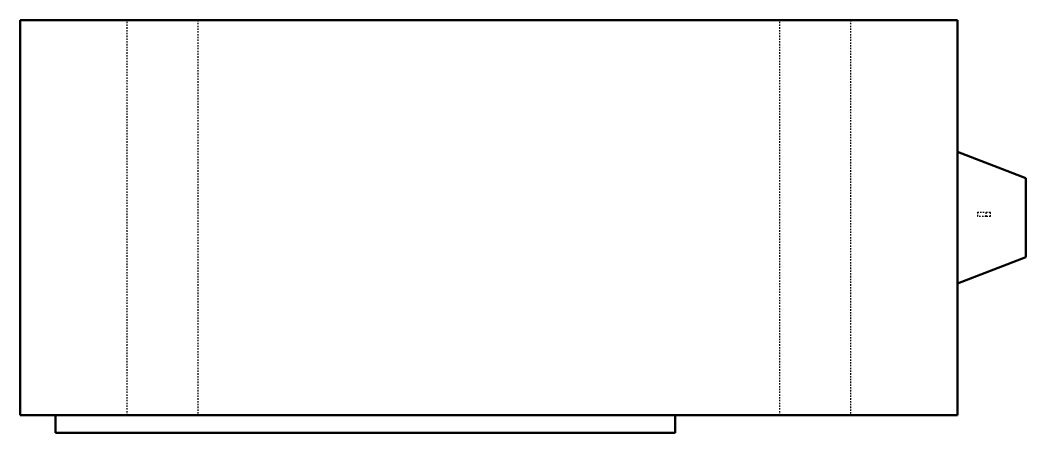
# Model space of a CAD drawing. Header units: millimetres. Extents: x -337 to 387, y -155 to 142.
import ezdxf

# ---------------------------------------------------------------- set-up
doc = ezdxf.new("R2010")
doc.units = ezdxf.units.MM
doc.linetypes.add('Dashed', pattern=[2, 1, -1])
doc.layers.add('AM_0', color=7, linetype='Continuous', lineweight=50)
doc.layers.add('AM_9', color=6, linetype='Dashed', lineweight=25)

# ---------------------------------------------------------------- blocks, each defined once
blk = doc.blocks.new('1_RXQ09ASBU9_PART6_0_in_RXQ09ASBU9_4')
at = {"layer": 'AM_9'}
for p, q in [((-260.35, -142.08125), (-260.35, 142.08125)), ((-209.55, 142.08125), (-209.55, -142.08125))]:
    blk.add_line(p, q, dxfattribs=at)
blk = doc.blocks.new('2_RXQ09ASBU9_PART5_0_in_RXQ09ASBU9_4')
at = {"layer": 'AM_9'}
for p, q in [((209.55, -142.08125), (209.55, 142.08125)), ((260.35, 142.08125), (260.35, -142.08125))]:
    blk.add_line(p, q, dxfattribs=at)
blk = doc.blocks.new('3_RXQ09ASBU9_PART4_0_in_RXQ09ASBU9_4')
at = {"layer": 'AM_0'}
for p, q in [((-311.94375, -154.78125), (-311.94375, -142.08125)), ((134.14375, -142.08125), (134.14375, -154.78125)), ((134.14375, -154.78125), (-311.94375, -154.78125))]:
    blk.add_line(p, q, dxfattribs=at)
blk = doc.blocks.new('4_RXQ09ASBU9_PART3_0_in_RXQ09ASBU9_4')
at = {"layer": 'AM_9'}
for p, q in [((351.63125, 3.96875), (357.98125, 3.96875)), ((351.63125, 3.96875), (351.63125, 0.79375)), ((357.98125, 0.79375), (351.63125, 0.79375)), ((357.98125, 0.79375), (357.98125, 3.96875))]:
    blk.add_line(p, q, dxfattribs=at)
blk = doc.blocks.new('5_RXQ09ASBU9_PART2_0_in_RXQ09ASBU9_4')
at = {"layer": 'AM_9'}
for p, q in [((357.98125, 3.96875), (361.15625, 3.96875)), ((361.15625, 0.79375), (357.98125, 0.79375)), ((361.15625, 0.79375), (361.15625, 3.96875))]:
    blk.add_line(p, q, dxfattribs=at)
blk = doc.blocks.new('6_RXQ09ASBU9_PART1_0_in_RXQ09ASBU9_4')
at = {"layer": 'AM_0'}
for p, q in [((337.34, 142.08), (-337.34, 142.08)), ((-337.34, 142.08), (-337.34, -142.08)), ((337.34, -142.08), (337.34, 142.08)), ((337.34, 47.36), (386.56, 28.31)), ((386.56, 28.31), (386.56, -28.31)), ((386.56, -28.31), (337.34, -47.36)), ((-337.34, -142.08), (337.34, -142.08))]:
    blk.add_line(p, q, dxfattribs=at)

msp = doc.modelspace()

# ---------------------------------------------------------------- block references
for name in ['6_RXQ09ASBU9_PART1_0_in_RXQ09ASBU9_4', '1_RXQ09ASBU9_PART6_0_in_RXQ09ASBU9_4', '2_RXQ09ASBU9_PART5_0_in_RXQ09ASBU9_4', '4_RXQ09ASBU9_PART3_0_in_RXQ09ASBU9_4', '5_RXQ09ASBU9_PART2_0_in_RXQ09ASBU9_4', '3_RXQ09ASBU9_PART4_0_in_RXQ09ASBU9_4']:
    msp.add_blockref(name, (0, 0))

doc.saveas('drawing.dxf')
